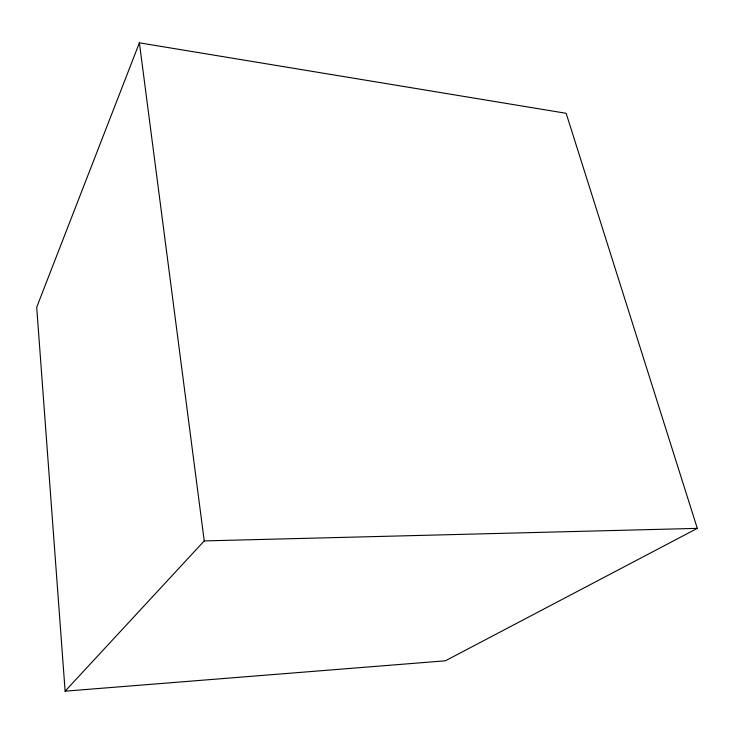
<?xml version="1.0" encoding="UTF-8"?>
<svg xmlns="http://www.w3.org/2000/svg" width="734" height="734" viewBox="0 0 734 734"><rect width="100%" height="100%" fill="white"/><g stroke="black" fill="none" stroke-linecap="round" stroke-linejoin="round"><path stroke-width="1.1" d="M139.396 42.829L36.7 307.252L65.115 691.171L445.364 660.811L697.3 528.37L566.153 113.302L139.396 42.829L204.236 540.912L65.115 691.171M204.236 540.912L697.3 528.37"/></g></svg>
